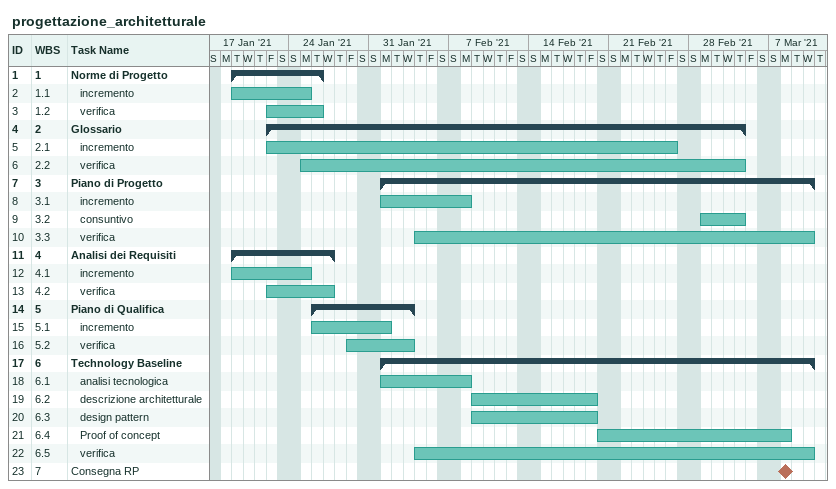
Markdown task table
progettazione_architetturale

| ID | WBS | Task | Start | Finish |
|---|---|---|---|---|
| 1 | 1 | **Norme di Progetto** | 2021-01-19 | 2021-01-26 |
| 2 | 1.1 | incremento | 2021-01-19 | 2021-01-25 |
| 3 | 1.2 | verifica | 2021-01-22 | 2021-01-26 |
| 4 | 2 | **Glossario** | 2021-01-22 | 2021-03-04 |
| 5 | 2.1 | incremento | 2021-01-22 | 2021-02-26 |
| 6 | 2.2 | verifica | 2021-01-25 | 2021-03-04 |
| 7 | 3 | **Piano di Progetto** | 2021-02-01 | 2021-03-10 |
| 8 | 3.1 | incremento | 2021-02-01 | 2021-02-08 |
| 9 | 3.2 | consuntivo | 2021-03-01 | 2021-03-04 |
| 10 | 3.3 | verifica | 2021-02-04 | 2021-03-10 |
| 11 | 4 | **Analisi dei Requisiti** | 2021-01-19 | 2021-01-27 |
| 12 | 4.1 | incremento | 2021-01-19 | 2021-01-25 |
| 13 | 4.2 | verifica | 2021-01-22 | 2021-01-27 |
| 14 | 5 | **Piano di Qualifica** | 2021-01-26 | 2021-02-03 |
| 15 | 5.1 | incremento | 2021-01-26 | 2021-02-01 |
| 16 | 5.2 | verifica | 2021-01-29 | 2021-02-03 |
| 17 | 6 | **Technology Baseline** | 2021-02-01 | 2021-03-10 |
| 18 | 6.1 | analisi tecnologica | 2021-02-01 | 2021-02-08 |
| 19 | 6.2 | descrizione architetturale | 2021-02-09 | 2021-02-19 |
| 20 | 6.3 | design pattern | 2021-02-09 | 2021-02-19 |
| 21 | 6.4 | Proof of concept | 2021-02-20 | 2021-03-08 |
| 22 | 6.5 | verifica | 2021-02-04 | 2021-03-10 |
| 23 | 7 | Consegna RP (milestone) | 2021-03-08 | 2021-03-08 |
